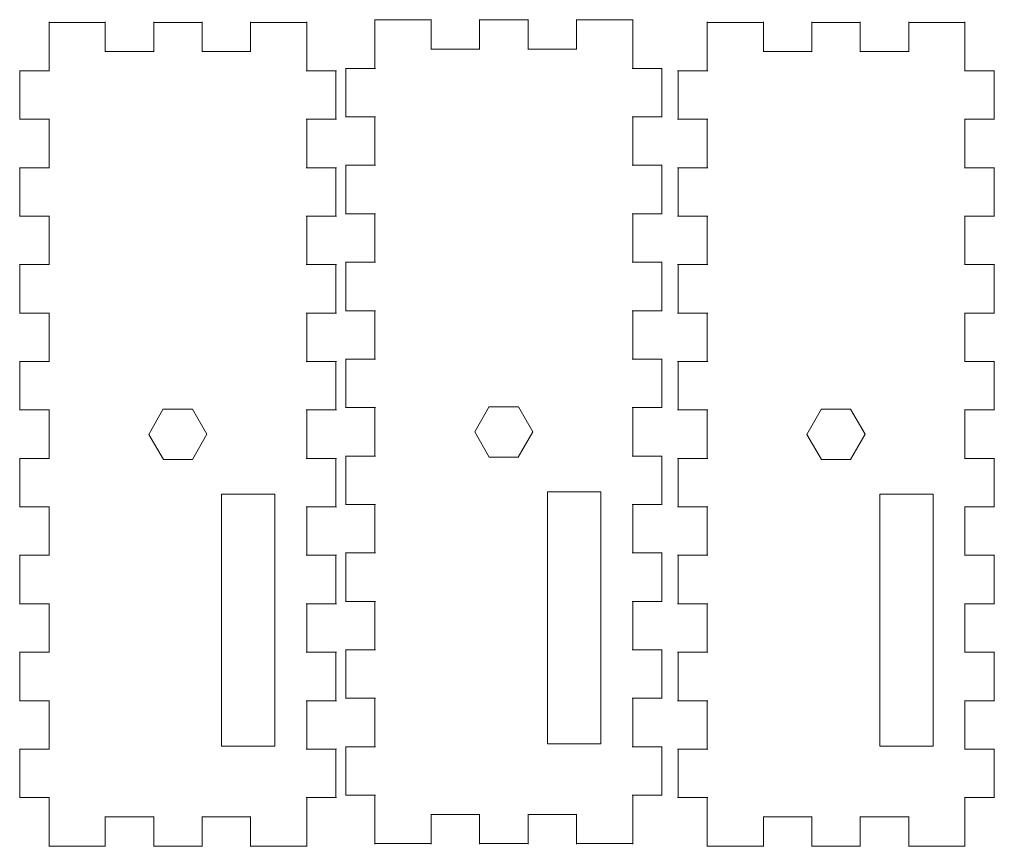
# Model space of a CAD drawing. Header units: centimetres. Extents: x -17.7 to 16.6, y -13.2 to 13.3.
# Drawn here: x 6.54 to 16.6, y -3.88 to 4.66 of the extents above; entities that cross this region are included whole.
import ezdxf

# ---------------------------------------------------------------- set-up
doc = ezdxf.new("R2010")
doc.units = ezdxf.units.CM
doc.header["$MEASUREMENT"] = 0
doc.layers.add('Layer 1', color=7, linetype='Continuous')

msp = doc.modelspace()

# ---------------------------------------------------------------- linework, layer by layer
at = {"layer": 'Layer 1', "lineweight": 9}
for points in [[(6.84377, 4.32374), (6.84377, 4.32374), (6.84377, 4.63374), (6.84377, 4.63374)], [(6.84377, 4.62874), (6.84377, 4.62874), (7.42377, 4.62874), (7.42377, 4.62874)], [(7.42377, 4.32374), (7.42377, 4.32374), (7.42377, 4.63374), (7.42377, 4.63374)], [(7.92377, 4.32374), (7.92377, 4.32374), (7.92377, 4.63374), (7.92377, 4.63374)], [(7.92377, 4.62874), (7.92377, 4.62874), (8.42377, 4.62874), (8.42377, 4.62874)], [(8.42377, 4.32374), (8.42377, 4.32374), (8.42377, 4.63374), (8.42377, 4.63374)], [(8.92377, 4.32374), (8.92377, 4.32374), (8.92377, 4.63374), (8.92377, 4.63374)], [(8.92377, 4.62874), (8.92377, 4.62874), (9.50377, 4.62874), (9.50377, 4.62874)], [(9.50377, 4.32374), (9.50377, 4.32374), (9.50377, 4.63374), (9.50377, 4.63374)], [(10.20722, 4.34874), (10.20722, 4.34874), (10.20722, 4.65874), (10.20722, 4.65874)], [(10.20722, 4.65374), (10.20722, 4.65374), (10.78722, 4.65374), (10.78722, 4.65374)], [(10.78722, 4.34874), (10.78722, 4.34874), (10.78722, 4.65874), (10.78722, 4.65874)], [(11.28722, 4.34874), (11.28722, 4.34874), (11.28722, 4.65874), (11.28722, 4.65874)], [(11.28722, 4.65374), (11.28722, 4.65374), (11.78722, 4.65374), (11.78722, 4.65374)], [(11.78722, 4.34874), (11.78722, 4.34874), (11.78722, 4.65874), (11.78722, 4.65874)], [(12.28722, 4.34874), (12.28722, 4.34874), (12.28722, 4.65874), (12.28722, 4.65874)], [(12.28722, 4.65374), (12.28722, 4.65374), (12.86722, 4.65374), (12.86722, 4.65374)], [(12.86722, 4.34874), (12.86722, 4.34874), (12.86722, 4.65874), (12.86722, 4.65874)], [(13.63616, 4.32374), (13.63616, 4.32374), (13.63616, 4.63374), (13.63616, 4.63374)], [(13.63616, 4.62874), (13.63616, 4.62874), (14.21616, 4.62874), (14.21616, 4.62874)], [(14.21616, 4.32374), (14.21616, 4.32374), (14.21616, 4.63374), (14.21616, 4.63374)], [(14.71616, 4.32374), (14.71616, 4.32374), (14.71616, 4.63374), (14.71616, 4.63374)], [(14.71616, 4.62874), (14.71616, 4.62874), (15.21616, 4.62874), (15.21616, 4.62874)], [(15.21616, 4.32374), (15.21616, 4.32374), (15.21616, 4.63374), (15.21616, 4.63374)], [(15.71616, 4.32374), (15.71616, 4.32374), (15.71616, 4.63374), (15.71616, 4.63374)], [(15.71616, 4.62874), (15.71616, 4.62874), (16.29616, 4.62874), (16.29616, 4.62874)], [(16.29616, 4.32374), (16.29616, 4.32374), (16.29616, 4.63374), (16.29616, 4.63374)], [(6.84377, 4.12874), (6.84377, 4.12874), (6.84377, 4.32874), (6.84377, 4.32874)], [(7.42377, 4.32874), (7.42377, 4.32874), (7.92377, 4.32874), (7.92377, 4.32874)], [(8.42377, 4.32874), (8.42377, 4.32874), (8.92377, 4.32874), (8.92377, 4.32874)], [(9.50377, 4.32874), (9.50377, 4.32874), (9.50377, 4.12874), (9.50377, 4.12874)], [(10.20722, 4.15374), (10.20722, 4.15374), (10.20722, 4.35374), (10.20722, 4.35374)], [(10.78722, 4.35374), (10.78722, 4.35374), (11.28722, 4.35374), (11.28722, 4.35374)], [(11.78722, 4.35374), (11.78722, 4.35374), (12.28722, 4.35374), (12.28722, 4.35374)], [(12.86722, 4.35374), (12.86722, 4.35374), (12.86722, 4.15374), (12.86722, 4.15374)], [(13.63616, 4.12874), (13.63616, 4.12874), (13.63616, 4.32874), (13.63616, 4.32874)], [(14.21616, 4.32874), (14.21616, 4.32874), (14.71616, 4.32874), (14.71616, 4.32874)], [(15.21616, 4.32874), (15.21616, 4.32874), (15.71616, 4.32874), (15.71616, 4.32874)], [(16.29616, 4.32874), (16.29616, 4.32874), (16.29616, 4.12874), (16.29616, 4.12874)], [(6.84877, 4.12874), (6.84877, 4.12874), (6.53877, 4.12874), (6.53877, 4.12874)], [(6.54377, 3.62874), (6.54377, 3.62874), (6.54377, 4.12874), (6.54377, 4.12874)], [(9.80877, 4.12874), (9.80877, 4.12874), (9.49877, 4.12874), (9.49877, 4.12874)], [(9.80377, 3.62874), (9.80377, 3.62874), (9.80377, 4.12874), (9.80377, 4.12874)], [(10.21222, 4.15374), (10.21222, 4.15374), (9.90222, 4.15374), (9.90222, 4.15374)], [(9.90722, 3.65374), (9.90722, 3.65374), (9.90722, 4.15374), (9.90722, 4.15374)], [(13.17222, 4.15374), (13.17222, 4.15374), (12.86222, 4.15374), (12.86222, 4.15374)], [(13.16722, 3.65374), (13.16722, 3.65374), (13.16722, 4.15374), (13.16722, 4.15374)], [(13.64116, 4.12874), (13.64116, 4.12874), (13.33116, 4.12874), (13.33116, 4.12874)], [(13.33616, 3.62874), (13.33616, 3.62874), (13.33616, 4.12874), (13.33616, 4.12874)], [(16.60116, 4.12874), (16.60116, 4.12874), (16.29116, 4.12874), (16.29116, 4.12874)], [(16.59616, 3.62874), (16.59616, 3.62874), (16.59616, 4.12874), (16.59616, 4.12874)], [(6.84877, 3.62874), (6.84877, 3.62874), (6.53877, 3.62874), (6.53877, 3.62874)], [(6.84377, 3.12874), (6.84377, 3.12874), (6.84377, 3.62874), (6.84377, 3.62874)], [(9.80877, 3.62874), (9.80877, 3.62874), (9.49877, 3.62874), (9.49877, 3.62874)], [(9.50377, 3.62874), (9.50377, 3.62874), (9.50377, 3.12874), (9.50377, 3.12874)], [(10.21222, 3.65374), (10.21222, 3.65374), (9.90222, 3.65374), (9.90222, 3.65374)], [(10.20722, 3.15374), (10.20722, 3.15374), (10.20722, 3.65374), (10.20722, 3.65374)], [(13.17222, 3.65374), (13.17222, 3.65374), (12.86222, 3.65374), (12.86222, 3.65374)], [(12.86722, 3.65374), (12.86722, 3.65374), (12.86722, 3.15374), (12.86722, 3.15374)], [(13.64116, 3.62874), (13.64116, 3.62874), (13.33116, 3.62874), (13.33116, 3.62874)], [(13.63616, 3.12874), (13.63616, 3.12874), (13.63616, 3.62874), (13.63616, 3.62874)], [(16.60116, 3.62874), (16.60116, 3.62874), (16.29116, 3.62874), (16.29116, 3.62874)], [(16.29616, 3.62874), (16.29616, 3.62874), (16.29616, 3.12874), (16.29616, 3.12874)], [(6.84877, 3.12874), (6.84877, 3.12874), (6.53877, 3.12874), (6.53877, 3.12874)], [(6.54377, 2.62874), (6.54377, 2.62874), (6.54377, 3.12874), (6.54377, 3.12874)], [(9.80877, 3.12874), (9.80877, 3.12874), (9.49877, 3.12874), (9.49877, 3.12874)], [(9.80377, 2.62874), (9.80377, 2.62874), (9.80377, 3.12874), (9.80377, 3.12874)], [(10.21222, 3.15374), (10.21222, 3.15374), (9.90222, 3.15374), (9.90222, 3.15374)], [(9.90722, 2.65374), (9.90722, 2.65374), (9.90722, 3.15374), (9.90722, 3.15374)], [(13.17222, 3.15374), (13.17222, 3.15374), (12.86222, 3.15374), (12.86222, 3.15374)], [(13.16722, 2.65374), (13.16722, 2.65374), (13.16722, 3.15374), (13.16722, 3.15374)], [(13.64116, 3.12874), (13.64116, 3.12874), (13.33116, 3.12874), (13.33116, 3.12874)], [(13.33616, 2.62874), (13.33616, 2.62874), (13.33616, 3.12874), (13.33616, 3.12874)], [(16.60116, 3.12874), (16.60116, 3.12874), (16.29116, 3.12874), (16.29116, 3.12874)], [(16.59616, 2.62874), (16.59616, 2.62874), (16.59616, 3.12874), (16.59616, 3.12874)], [(6.84877, 2.62874), (6.84877, 2.62874), (6.53877, 2.62874), (6.53877, 2.62874)], [(6.84377, 2.12874), (6.84377, 2.12874), (6.84377, 2.62874), (6.84377, 2.62874)], [(9.80877, 2.62874), (9.80877, 2.62874), (9.49877, 2.62874), (9.49877, 2.62874)], [(9.50377, 2.62874), (9.50377, 2.62874), (9.50377, 2.12874), (9.50377, 2.12874)], [(10.21222, 2.65374), (10.21222, 2.65374), (9.90222, 2.65374), (9.90222, 2.65374)], [(10.20722, 2.15374), (10.20722, 2.15374), (10.20722, 2.65374), (10.20722, 2.65374)], [(13.17222, 2.65374), (13.17222, 2.65374), (12.86222, 2.65374), (12.86222, 2.65374)], [(12.86722, 2.65374), (12.86722, 2.65374), (12.86722, 2.15374), (12.86722, 2.15374)], [(13.64116, 2.62874), (13.64116, 2.62874), (13.33116, 2.62874), (13.33116, 2.62874)], [(13.63616, 2.12874), (13.63616, 2.12874), (13.63616, 2.62874), (13.63616, 2.62874)], [(16.60116, 2.62874), (16.60116, 2.62874), (16.29116, 2.62874), (16.29116, 2.62874)], [(16.29616, 2.62874), (16.29616, 2.62874), (16.29616, 2.12874), (16.29616, 2.12874)], [(6.84877, 2.12874), (6.84877, 2.12874), (6.53877, 2.12874), (6.53877, 2.12874)], [(6.54377, 1.62874), (6.54377, 1.62874), (6.54377, 2.12874), (6.54377, 2.12874)], [(9.80877, 2.12874), (9.80877, 2.12874), (9.49877, 2.12874), (9.49877, 2.12874)], [(9.80377, 1.62874), (9.80377, 1.62874), (9.80377, 2.12874), (9.80377, 2.12874)], [(10.21222, 2.15374), (10.21222, 2.15374), (9.90222, 2.15374), (9.90222, 2.15374)], [(9.90722, 1.65374), (9.90722, 1.65374), (9.90722, 2.15374), (9.90722, 2.15374)], [(13.17222, 2.15374), (13.17222, 2.15374), (12.86222, 2.15374), (12.86222, 2.15374)], [(13.16722, 1.65374), (13.16722, 1.65374), (13.16722, 2.15374), (13.16722, 2.15374)], [(13.64116, 2.12874), (13.64116, 2.12874), (13.33116, 2.12874), (13.33116, 2.12874)], [(13.33616, 1.62874), (13.33616, 1.62874), (13.33616, 2.12874), (13.33616, 2.12874)], [(16.60116, 2.12874), (16.60116, 2.12874), (16.29116, 2.12874), (16.29116, 2.12874)], [(16.59616, 1.62874), (16.59616, 1.62874), (16.59616, 2.12874), (16.59616, 2.12874)], [(6.84877, 1.62874), (6.84877, 1.62874), (6.53877, 1.62874), (6.53877, 1.62874)], [(6.84377, 1.12874), (6.84377, 1.12874), (6.84377, 1.62874), (6.84377, 1.62874)], [(9.80877, 1.62874), (9.80877, 1.62874), (9.49877, 1.62874), (9.49877, 1.62874)], [(9.50377, 1.62874), (9.50377, 1.62874), (9.50377, 1.12874), (9.50377, 1.12874)], [(10.21222, 1.65374), (10.21222, 1.65374), (9.90222, 1.65374), (9.90222, 1.65374)], [(10.20722, 1.15374), (10.20722, 1.15374), (10.20722, 1.65374), (10.20722, 1.65374)], [(13.17222, 1.65374), (13.17222, 1.65374), (12.86222, 1.65374), (12.86222, 1.65374)], [(12.86722, 1.65374), (12.86722, 1.65374), (12.86722, 1.15374), (12.86722, 1.15374)], [(13.64116, 1.62874), (13.64116, 1.62874), (13.33116, 1.62874), (13.33116, 1.62874)], [(13.63616, 1.12874), (13.63616, 1.12874), (13.63616, 1.62874), (13.63616, 1.62874)], [(16.60116, 1.62874), (16.60116, 1.62874), (16.29116, 1.62874), (16.29116, 1.62874)], [(16.29616, 1.62874), (16.29616, 1.62874), (16.29616, 1.12874), (16.29616, 1.12874)], [(6.84877, 1.12874), (6.84877, 1.12874), (6.53877, 1.12874), (6.53877, 1.12874)], [(6.54377, 0.62874), (6.54377, 0.62874), (6.54377, 1.12874), (6.54377, 1.12874)], [(9.80877, 1.12874), (9.80877, 1.12874), (9.49877, 1.12874), (9.49877, 1.12874)], [(9.80377, 0.62874), (9.80377, 0.62874), (9.80377, 1.12874), (9.80377, 1.12874)], [(10.21222, 1.15374), (10.21222, 1.15374), (9.90222, 1.15374), (9.90222, 1.15374)], [(9.90722, 0.65374), (9.90722, 0.65374), (9.90722, 1.15374), (9.90722, 1.15374)], [(13.17222, 1.15374), (13.17222, 1.15374), (12.86222, 1.15374), (12.86222, 1.15374)], [(13.16722, 0.65374), (13.16722, 0.65374), (13.16722, 1.15374), (13.16722, 1.15374)], [(13.64116, 1.12874), (13.64116, 1.12874), (13.33116, 1.12874), (13.33116, 1.12874)], [(13.33616, 0.62874), (13.33616, 0.62874), (13.33616, 1.12874), (13.33616, 1.12874)], [(16.60116, 1.12874), (16.60116, 1.12874), (16.29116, 1.12874), (16.29116, 1.12874)], [(16.59616, 0.62874), (16.59616, 0.62874), (16.59616, 1.12874), (16.59616, 1.12874)], [(6.84877, 0.62874), (6.84877, 0.62874), (6.53877, 0.62874), (6.53877, 0.62874)], [(6.84377, 0.12874), (6.84377, 0.12874), (6.84377, 0.62874), (6.84377, 0.62874)], [(8.32359, 0.6379), (8.32359, 0.6379), (8.02377, 0.6379), (8.02377, 0.6379)], [(9.80877, 0.62874), (9.80877, 0.62874), (9.49877, 0.62874), (9.49877, 0.62874)], [(9.50377, 0.62874), (9.50377, 0.62874), (9.50377, 0.12874), (9.50377, 0.12874)], [(10.21222, 0.65374), (10.21222, 0.65374), (9.90222, 0.65374), (9.90222, 0.65374)], [(10.20722, 0.15374), (10.20722, 0.15374), (10.20722, 0.65374), (10.20722, 0.65374)], [(11.68704, 0.6629), (11.68704, 0.6629), (11.38722, 0.6629), (11.38722, 0.6629)], [(13.17222, 0.65374), (13.17222, 0.65374), (12.86222, 0.65374), (12.86222, 0.65374)], [(12.86722, 0.65374), (12.86722, 0.65374), (12.86722, 0.15374), (12.86722, 0.15374)], [(13.64116, 0.62874), (13.64116, 0.62874), (13.33116, 0.62874), (13.33116, 0.62874)], [(13.63616, 0.12874), (13.63616, 0.12874), (13.63616, 0.62874), (13.63616, 0.62874)], [(15.11598, 0.6379), (15.11598, 0.6379), (14.81616, 0.6379), (14.81616, 0.6379)], [(16.60116, 0.62874), (16.60116, 0.62874), (16.29116, 0.62874), (16.29116, 0.62874)], [(16.29616, 0.62874), (16.29616, 0.62874), (16.29616, 0.12874), (16.29616, 0.12874)], [(6.84877, 0.12874), (6.84877, 0.12874), (6.53877, 0.12874), (6.53877, 0.12874)], [(6.54377, -0.37126), (6.54377, -0.37126), (6.54377, 0.12874), (6.54377, 0.12874)], [(9.80877, 0.12874), (9.80877, 0.12874), (9.49877, 0.12874), (9.49877, 0.12874)], [(9.80377, -0.37126), (9.80377, -0.37126), (9.80377, 0.12874), (9.80377, 0.12874)], [(10.21222, 0.15374), (10.21222, 0.15374), (9.90222, 0.15374), (9.90222, 0.15374)], [(9.90722, -0.34626), (9.90722, -0.34626), (9.90722, 0.15374), (9.90722, 0.15374)], [(13.17222, 0.15374), (13.17222, 0.15374), (12.86222, 0.15374), (12.86222, 0.15374)], [(13.16722, -0.34626), (13.16722, -0.34626), (13.16722, 0.15374), (13.16722, 0.15374)], [(13.64116, 0.12874), (13.64116, 0.12874), (13.33116, 0.12874), (13.33116, 0.12874)], [(13.33616, -0.37126), (13.33616, -0.37126), (13.33616, 0.12874), (13.33616, 0.12874)], [(16.60116, 0.12874), (16.60116, 0.12874), (16.29116, 0.12874), (16.29116, 0.12874)], [(16.59616, -0.37126), (16.59616, -0.37126), (16.59616, 0.12874), (16.59616, 0.12874)], [(6.84877, -0.37126), (6.84877, -0.37126), (6.53877, -0.37126), (6.53877, -0.37126)], [(6.84377, -0.87126), (6.84377, -0.87126), (6.84377, -0.37126), (6.84377, -0.37126)], [(9.80877, -0.37126), (9.80877, -0.37126), (9.49877, -0.37126), (9.49877, -0.37126)], [(9.50377, -0.37126), (9.50377, -0.37126), (9.50377, -0.87126), (9.50377, -0.87126)], [(10.21222, -0.34626), (10.21222, -0.34626), (9.90222, -0.34626), (9.90222, -0.34626)], [(10.20722, -0.84626), (10.20722, -0.84626), (10.20722, -0.34626), (10.20722, -0.34626)], [(13.17222, -0.34626), (13.17222, -0.34626), (12.86222, -0.34626), (12.86222, -0.34626)], [(12.86722, -0.34626), (12.86722, -0.34626), (12.86722, -0.84626), (12.86722, -0.84626)], [(13.64116, -0.37126), (13.64116, -0.37126), (13.33116, -0.37126), (13.33116, -0.37126)], [(13.63616, -0.87126), (13.63616, -0.87126), (13.63616, -0.37126), (13.63616, -0.37126)], [(16.60116, -0.37126), (16.60116, -0.37126), (16.29116, -0.37126), (16.29116, -0.37126)], [(16.29616, -0.37126), (16.29616, -0.37126), (16.29616, -0.87126), (16.29616, -0.87126)], [(6.84877, -0.87126), (6.84877, -0.87126), (6.53877, -0.87126), (6.53877, -0.87126)], [(6.54377, -1.37126), (6.54377, -1.37126), (6.54377, -0.87126), (6.54377, -0.87126)], [(9.80877, -0.87126), (9.80877, -0.87126), (9.49877, -0.87126), (9.49877, -0.87126)], [(9.80377, -1.37126), (9.80377, -1.37126), (9.80377, -0.87126), (9.80377, -0.87126)], [(10.21222, -0.84626), (10.21222, -0.84626), (9.90222, -0.84626), (9.90222, -0.84626)], [(9.90722, -1.34626), (9.90722, -1.34626), (9.90722, -0.84626), (9.90722, -0.84626)], [(13.17222, -0.84626), (13.17222, -0.84626), (12.86222, -0.84626), (12.86222, -0.84626)], [(13.16722, -1.34626), (13.16722, -1.34626), (13.16722, -0.84626), (13.16722, -0.84626)], [(13.64116, -0.87126), (13.64116, -0.87126), (13.33116, -0.87126), (13.33116, -0.87126)], [(13.33616, -1.37126), (13.33616, -1.37126), (13.33616, -0.87126), (13.33616, -0.87126)], [(16.60116, -0.87126), (16.60116, -0.87126), (16.29116, -0.87126), (16.29116, -0.87126)], [(16.59616, -1.37126), (16.59616, -1.37126), (16.59616, -0.87126), (16.59616, -0.87126)], [(6.84877, -1.37126), (6.84877, -1.37126), (6.53877, -1.37126), (6.53877, -1.37126)], [(6.84377, -1.87126), (6.84377, -1.87126), (6.84377, -1.37126), (6.84377, -1.37126)], [(9.80877, -1.37126), (9.80877, -1.37126), (9.49877, -1.37126), (9.49877, -1.37126)], [(9.50377, -1.37126), (9.50377, -1.37126), (9.50377, -1.87126), (9.50377, -1.87126)], [(10.21222, -1.34626), (10.21222, -1.34626), (9.90222, -1.34626), (9.90222, -1.34626)], [(10.20722, -1.84626), (10.20722, -1.84626), (10.20722, -1.34626), (10.20722, -1.34626)], [(13.17222, -1.34626), (13.17222, -1.34626), (12.86222, -1.34626), (12.86222, -1.34626)], [(12.86722, -1.34626), (12.86722, -1.34626), (12.86722, -1.84626), (12.86722, -1.84626)], [(13.64116, -1.37126), (13.64116, -1.37126), (13.33116, -1.37126), (13.33116, -1.37126)], [(13.63616, -1.87126), (13.63616, -1.87126), (13.63616, -1.37126), (13.63616, -1.37126)], [(16.60116, -1.37126), (16.60116, -1.37126), (16.29116, -1.37126), (16.29116, -1.37126)], [(16.29616, -1.37126), (16.29616, -1.37126), (16.29616, -1.87126), (16.29616, -1.87126)], [(6.84877, -1.87126), (6.84877, -1.87126), (6.53877, -1.87126), (6.53877, -1.87126)], [(6.54377, -2.37126), (6.54377, -2.37126), (6.54377, -1.87126), (6.54377, -1.87126)], [(9.80877, -1.87126), (9.80877, -1.87126), (9.49877, -1.87126), (9.49877, -1.87126)], [(9.80377, -2.37126), (9.80377, -2.37126), (9.80377, -1.87126), (9.80377, -1.87126)], [(10.21222, -1.84626), (10.21222, -1.84626), (9.90222, -1.84626), (9.90222, -1.84626)], [(9.90722, -2.34626), (9.90722, -2.34626), (9.90722, -1.84626), (9.90722, -1.84626)], [(13.17222, -1.84626), (13.17222, -1.84626), (12.86222, -1.84626), (12.86222, -1.84626)], [(13.16722, -2.34626), (13.16722, -2.34626), (13.16722, -1.84626), (13.16722, -1.84626)], [(13.64116, -1.87126), (13.64116, -1.87126), (13.33116, -1.87126), (13.33116, -1.87126)], [(13.33616, -2.37126), (13.33616, -2.37126), (13.33616, -1.87126), (13.33616, -1.87126)], [(16.60116, -1.87126), (16.60116, -1.87126), (16.29116, -1.87126), (16.29116, -1.87126)], [(16.59616, -2.37126), (16.59616, -2.37126), (16.59616, -1.87126), (16.59616, -1.87126)], [(6.84877, -2.37126), (6.84877, -2.37126), (6.53877, -2.37126), (6.53877, -2.37126)], [(6.84377, -2.87126), (6.84377, -2.87126), (6.84377, -2.37126), (6.84377, -2.37126)], [(9.80877, -2.37126), (9.80877, -2.37126), (9.49877, -2.37126), (9.49877, -2.37126)], [(9.50377, -2.37126), (9.50377, -2.37126), (9.50377, -2.87126), (9.50377, -2.87126)], [(10.21222, -2.34626), (10.21222, -2.34626), (9.90222, -2.34626), (9.90222, -2.34626)], [(10.20722, -2.84626), (10.20722, -2.84626), (10.20722, -2.34626), (10.20722, -2.34626)], [(13.17222, -2.34626), (13.17222, -2.34626), (12.86222, -2.34626), (12.86222, -2.34626)], [(12.86722, -2.34626), (12.86722, -2.34626), (12.86722, -2.84626), (12.86722, -2.84626)], [(13.64116, -2.37126), (13.64116, -2.37126), (13.33116, -2.37126), (13.33116, -2.37126)], [(13.63616, -2.87126), (13.63616, -2.87126), (13.63616, -2.37126), (13.63616, -2.37126)], [(16.60116, -2.37126), (16.60116, -2.37126), (16.29116, -2.37126), (16.29116, -2.37126)], [(16.29616, -2.37126), (16.29616, -2.37126), (16.29616, -2.87126), (16.29616, -2.87126)], [(6.84877, -2.87126), (6.84877, -2.87126), (6.53877, -2.87126), (6.53877, -2.87126)], [(6.54377, -3.37126), (6.54377, -3.37126), (6.54377, -2.87126), (6.54377, -2.87126)], [(9.80877, -2.87126), (9.80877, -2.87126), (9.49877, -2.87126), (9.49877, -2.87126)], [(9.80377, -3.37126), (9.80377, -3.37126), (9.80377, -2.87126), (9.80377, -2.87126)], [(10.21222, -2.84626), (10.21222, -2.84626), (9.90222, -2.84626), (9.90222, -2.84626)], [(9.90722, -3.34626), (9.90722, -3.34626), (9.90722, -2.84626), (9.90722, -2.84626)], [(13.17222, -2.84626), (13.17222, -2.84626), (12.86222, -2.84626), (12.86222, -2.84626)], [(13.16722, -3.34626), (13.16722, -3.34626), (13.16722, -2.84626), (13.16722, -2.84626)], [(13.64116, -2.87126), (13.64116, -2.87126), (13.33116, -2.87126), (13.33116, -2.87126)], [(13.33616, -3.37126), (13.33616, -3.37126), (13.33616, -2.87126), (13.33616, -2.87126)], [(16.60116, -2.87126), (16.60116, -2.87126), (16.29116, -2.87126), (16.29116, -2.87126)], [(16.59616, -3.37126), (16.59616, -3.37126), (16.59616, -2.87126), (16.59616, -2.87126)], [(6.84877, -3.37126), (6.84877, -3.37126), (6.53877, -3.37126), (6.53877, -3.37126)], [(6.84377, -3.57126), (6.84377, -3.57126), (6.84377, -3.37126), (6.84377, -3.37126)], [(9.80877, -3.37126), (9.80877, -3.37126), (9.49877, -3.37126), (9.49877, -3.37126)], [(9.50377, -3.37126), (9.50377, -3.37126), (9.50377, -3.57126), (9.50377, -3.57126)], [(10.21222, -3.34626), (10.21222, -3.34626), (9.90222, -3.34626), (9.90222, -3.34626)], [(10.20722, -3.54626), (10.20722, -3.54626), (10.20722, -3.34626), (10.20722, -3.34626)], [(13.17222, -3.34626), (13.17222, -3.34626), (12.86222, -3.34626), (12.86222, -3.34626)], [(12.86722, -3.34626), (12.86722, -3.34626), (12.86722, -3.54626), (12.86722, -3.54626)], [(13.64116, -3.37126), (13.64116, -3.37126), (13.33116, -3.37126), (13.33116, -3.37126)], [(13.63616, -3.57126), (13.63616, -3.57126), (13.63616, -3.37126), (13.63616, -3.37126)], [(16.60116, -3.37126), (16.60116, -3.37126), (16.29116, -3.37126), (16.29116, -3.37126)], [(16.29616, -3.37126), (16.29616, -3.37126), (16.29616, -3.57126), (16.29616, -3.57126)], [(6.84377, -3.87626), (6.84377, -3.87626), (6.84377, -3.56626), (6.84377, -3.56626)], [(7.42377, -3.87626), (7.42377, -3.87626), (7.42377, -3.56626), (7.42377, -3.56626)], [(7.92377, -3.57126), (7.92377, -3.57126), (7.42377, -3.57126), (7.42377, -3.57126)], [(7.92377, -3.87626), (7.92377, -3.87626), (7.92377, -3.56626), (7.92377, -3.56626)], [(8.42377, -3.87626), (8.42377, -3.87626), (8.42377, -3.56626), (8.42377, -3.56626)], [(8.92377, -3.57126), (8.92377, -3.57126), (8.42377, -3.57126), (8.42377, -3.57126)], [(8.92377, -3.87626), (8.92377, -3.87626), (8.92377, -3.56626), (8.92377, -3.56626)], [(9.50377, -3.87626), (9.50377, -3.87626), (9.50377, -3.56626), (9.50377, -3.56626)], [(10.20722, -3.85126), (10.20722, -3.85126), (10.20722, -3.54126), (10.20722, -3.54126)], [(10.78722, -3.85126), (10.78722, -3.85126), (10.78722, -3.54126), (10.78722, -3.54126)], [(11.28722, -3.54626), (11.28722, -3.54626), (10.78722, -3.54626), (10.78722, -3.54626)], [(11.28722, -3.85126), (11.28722, -3.85126), (11.28722, -3.54126), (11.28722, -3.54126)], [(11.78722, -3.85126), (11.78722, -3.85126), (11.78722, -3.54126), (11.78722, -3.54126)], [(12.28722, -3.54626), (12.28722, -3.54626), (11.78722, -3.54626), (11.78722, -3.54626)], [(12.28722, -3.85126), (12.28722, -3.85126), (12.28722, -3.54126), (12.28722, -3.54126)], [(12.86722, -3.85126), (12.86722, -3.85126), (12.86722, -3.54126), (12.86722, -3.54126)], [(13.63616, -3.87626), (13.63616, -3.87626), (13.63616, -3.56626), (13.63616, -3.56626)], [(14.21616, -3.87626), (14.21616, -3.87626), (14.21616, -3.56626), (14.21616, -3.56626)], [(14.71616, -3.57126), (14.71616, -3.57126), (14.21616, -3.57126), (14.21616, -3.57126)], [(14.71616, -3.87626), (14.71616, -3.87626), (14.71616, -3.56626), (14.71616, -3.56626)], [(15.21616, -3.87626), (15.21616, -3.87626), (15.21616, -3.56626), (15.21616, -3.56626)], [(15.71616, -3.57126), (15.71616, -3.57126), (15.21616, -3.57126), (15.21616, -3.57126)], [(15.71616, -3.87626), (15.71616, -3.87626), (15.71616, -3.56626), (15.71616, -3.56626)], [(16.29616, -3.87626), (16.29616, -3.87626), (16.29616, -3.56626), (16.29616, -3.56626)], [(6.84377, -3.87126), (6.84377, -3.87126), (7.42377, -3.87126), (7.42377, -3.87126)], [(7.92377, -3.87126), (7.92377, -3.87126), (8.42377, -3.87126), (8.42377, -3.87126)], [(8.92377, -3.87126), (8.92377, -3.87126), (9.50377, -3.87126), (9.50377, -3.87126)], [(10.20722, -3.84626), (10.20722, -3.84626), (10.78722, -3.84626), (10.78722, -3.84626)], [(11.28722, -3.84626), (11.28722, -3.84626), (11.78722, -3.84626), (11.78722, -3.84626)], [(12.28722, -3.84626), (12.28722, -3.84626), (12.86722, -3.84626), (12.86722, -3.84626)], [(13.63616, -3.87126), (13.63616, -3.87126), (14.21616, -3.87126), (14.21616, -3.87126)], [(14.71616, -3.87126), (14.71616, -3.87126), (15.21616, -3.87126), (15.21616, -3.87126)], [(15.71616, -3.87126), (15.71616, -3.87126), (16.29616, -3.87126), (16.29616, -3.87126)]]:
    msp.add_open_spline(points, degree=3, dxfattribs=at)
for points, knots in [([(8.02209, 0.63958), (8.02209, 0.63958), (7.87367, 0.37704), (7.87367, 0.37704), (7.87367, 0.37704), (7.87367, 0.37704), (8.02336, 0.11789), (8.02336, 0.11789), (8.02336, 0.11789), (8.02336, 0.11789), (8.32328, 0.11789), (8.32328, 0.11789)], [0, 0, 0, 0, 0.25, 0.25, 0.25, 0.25, 0.5, 0.5, 0.5, 0.5, 1, 1, 1, 1]), ([(8.32359, 0.6379), (8.32359, 0.6379), (8.47367, 0.37797), (8.47367, 0.37797), (8.47367, 0.37797), (8.47367, 0.37797), (8.32328, 0.11789), (8.32328, 0.11789)], [0, 0, 0, 0, 0.33333333, 0.33333333, 0.33333333, 0.33333333, 1, 1, 1, 1]), ([(11.38554, 0.66458), (11.38554, 0.66458), (11.23712, 0.40204), (11.23712, 0.40204), (11.23712, 0.40204), (11.23712, 0.40204), (11.38681, 0.14289), (11.38681, 0.14289), (11.38681, 0.14289), (11.38681, 0.14289), (11.68673, 0.14289), (11.68673, 0.14289)], [0, 0, 0, 0, 0.25, 0.25, 0.25, 0.25, 0.5, 0.5, 0.5, 0.5, 1, 1, 1, 1]), ([(11.68704, 0.6629), (11.68704, 0.6629), (11.83712, 0.40297), (11.83712, 0.40297), (11.83712, 0.40297), (11.83712, 0.40297), (11.68673, 0.14289), (11.68673, 0.14289)], [0, 0, 0, 0, 0.33333333, 0.33333333, 0.33333333, 0.33333333, 1, 1, 1, 1]), ([(14.81448, 0.63958), (14.81448, 0.63958), (14.66606, 0.37704), (14.66606, 0.37704), (14.66606, 0.37704), (14.66606, 0.37704), (14.81575, 0.11789), (14.81575, 0.11789), (14.81575, 0.11789), (14.81575, 0.11789), (15.11567, 0.11789), (15.11567, 0.11789)], [0, 0, 0, 0, 0.25, 0.25, 0.25, 0.25, 0.5, 0.5, 0.5, 0.5, 1, 1, 1, 1]), ([(15.11598, 0.6379), (15.11598, 0.6379), (15.26606, 0.37797), (15.26606, 0.37797), (15.26606, 0.37797), (15.26606, 0.37797), (15.11567, 0.11789), (15.11567, 0.11789)], [0, 0, 0, 0, 0.33333333, 0.33333333, 0.33333333, 0.33333333, 1, 1, 1, 1]), ([(8.62507, -2.84136), (8.62507, -2.84136), (8.62507, -0.24136), (8.62507, -0.24136), (8.62507, -0.24136), (8.62507, -0.24136), (9.17507, -0.24136), (9.17507, -0.24136), (9.17507, -0.24136), (9.17507, -0.24136), (9.17507, -2.84136), (9.17507, -2.84136), (9.17507, -2.84136), (9.17507, -2.84136), (8.62507, -2.84136), (8.62507, -2.84136)], [0, 0, 0, 0, 0.2, 0.2, 0.2, 0.2, 0.4, 0.4, 0.4, 0.4, 0.6, 0.6, 0.6, 0.6, 1, 1, 1, 1]), ([(11.98852, -2.81636), (11.98852, -2.81636), (11.98852, -0.21636), (11.98852, -0.21636), (11.98852, -0.21636), (11.98852, -0.21636), (12.53852, -0.21636), (12.53852, -0.21636), (12.53852, -0.21636), (12.53852, -0.21636), (12.53852, -2.81636), (12.53852, -2.81636), (12.53852, -2.81636), (12.53852, -2.81636), (11.98852, -2.81636), (11.98852, -2.81636)], [0, 0, 0, 0, 0.2, 0.2, 0.2, 0.2, 0.4, 0.4, 0.4, 0.4, 0.6, 0.6, 0.6, 0.6, 1, 1, 1, 1]), ([(15.41746, -2.84136), (15.41746, -2.84136), (15.41746, -0.24136), (15.41746, -0.24136), (15.41746, -0.24136), (15.41746, -0.24136), (15.96746, -0.24136), (15.96746, -0.24136), (15.96746, -0.24136), (15.96746, -0.24136), (15.96746, -2.84136), (15.96746, -2.84136), (15.96746, -2.84136), (15.96746, -2.84136), (15.41746, -2.84136), (15.41746, -2.84136)], [0, 0, 0, 0, 0.2, 0.2, 0.2, 0.2, 0.4, 0.4, 0.4, 0.4, 0.6, 0.6, 0.6, 0.6, 1, 1, 1, 1])]:
    msp.add_open_spline(points, degree=3, knots=knots, dxfattribs=at)

doc.saveas('drawing.dxf')
